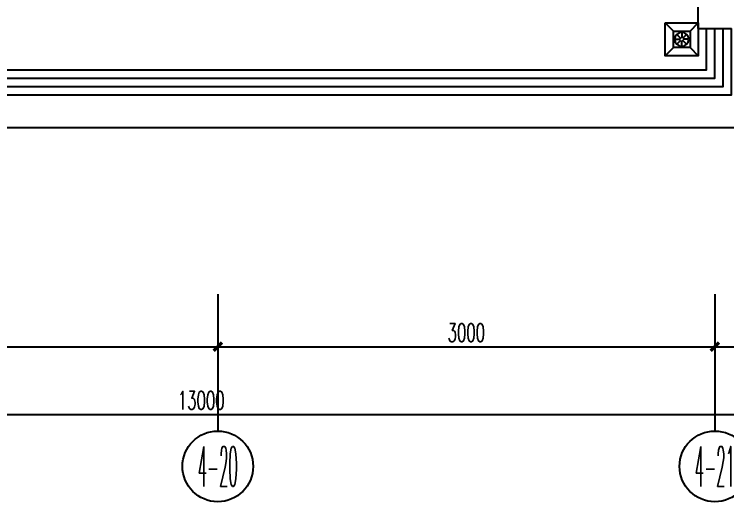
# Model space of a CAD drawing. Extents: x 184967 to 628822, y -100826 to 121332.
# Drawn here: x 398377 to 402677, y 31519 to 34459 of the extents above; entities that cross this region are included whole.
import ezdxf
from ezdxf.enums import TextEntityAlignment as Align

# ---------------------------------------------------------------- set-up
doc = ezdxf.new("R2010")
doc.units = 0
doc.header["$MEASUREMENT"] = 0
for name, color, linetype in [('AXIS_TEXT', 7, 'Continuous'), ('E03-地漏', 6, 'Continuous'), ('PUB_DIM', 3, 'Continuous'), ('WALL', 145, 'Continuous'), ('栏杆', 4, 'Continuous'), ('看线', 67, 'Continuous')]:
    doc.layers.add(name, color=color, linetype=linetype)
doc.styles.add('_TCH_AXIS', font='COMPLEX', dxfattribs={"bigfont": 'GBCBIG'})
doc.styles.add('COMPLEX', font='COMPLEX')
doc.styles.add('尺寸标注', font='txt.shx', dxfattribs={"width": 0.6, "height": 110})
doc.dimstyles.new('1-50', dxfattribs={"dimscale": 50, "dimtxt": 110, "dimasz": 1, "dimexe": 2, "dimexo": 2, "dimgap": 0.6, "dimtad": 1, "dimdec": 0, "dimrnd": 5, "dimtxsty": '尺寸标注', "dimblk": 'ARCHTICK', "dimcen": 2.5, "dimclrd": 251, "dimclre": 251, "dimclrt": 50, "dimadec": 0, "dimazin": 0, "dimtfac": 1, "dimtdec": 0, "dimtix": 1, "dimtmove": 2, "dimatfit": 3, "dimldrblk": 'DOT', "dimfxl": 0, "dimarcsym": 0})

# ---------------------------------------------------------------- blocks, each defined once
blk = doc.blocks.new('_ArchTick')
at = {"color": 0, "linetype": 'ByBlock', "const_width": 0.4}
blk.add_lwpolyline([(-0.5, -0.5), (0.5, 0.5)], dxfattribs=at)
blk = doc.blocks.new('*D1121')
at = {"layer": 'Defpoints', "color": 0, "linetype": 'ByBlock', "transparency": 16777216}
for p in [(393005.5, 32770.5), (406005.5, 32770.5), (406005.5, 32045.3)]:
    blk.add_point(p, dxfattribs=at)
at = {"layer": 'PUB_DIM', "color": 251, "lineweight": -2, "transparency": 16777216}
for p, q in [((393005.5, 32295.3), (393005.5, 31945.3)), ((406005.5, 32295.3), (406005.5, 31945.3)), ((393005.5, 32045.3), (406005.5, 32045.3))]:
    blk.add_line(p, q, dxfattribs=at)
at = {"layer": 'PUB_DIM', "color": 251, "linetype": 'ByBlock', "lineweight": -2, "transparency": 16777216, "xscale": 50, "yscale": 50, "zscale": 50, "rotation": 180}
blk.add_blockref('_ArchTick', (393005.5, 32045.3), dxfattribs=at)
at = {"layer": 'PUB_DIM', "color": 251, "linetype": 'ByBlock', "lineweight": -2, "transparency": 16777216, "xscale": 50, "yscale": 50, "zscale": 50}
blk.add_blockref('_ArchTick', (406005.5, 32045.3), dxfattribs=at)
at = {"layer": 'PUB_DIM', "color": 50, "linetype": 'ByBlock', "transparency": 16777216, "insert": (399505.5, 32130.3), "char_height": 110, "attachment_point": 5, "style": '尺寸标注'}
blk.add_mtext('13000', dxfattribs=at)
blk = doc.blocks.new('_Dot')
at = {"color": 0, "linetype": 'ByBlock', "lineweight": -2}
blk.add_line((-0.5, 0), (-1, 0), dxfattribs=at)
at = {"color": 0, "linetype": 'ByBlock', "const_width": 0.5}
blk.add_lwpolyline([(-0.25, 0, 1), (0.25, 0, 1)], format="xyb", close=True, dxfattribs=at)
blk = doc.blocks.new('*D1123')
at = {"layer": 'Defpoints', "color": 0, "linetype": 'ByBlock', "transparency": 16777216}
for p in [(395405.5, 32770.5), (399605.5, 32770.5), (399605.5, 32454.2)]:
    blk.add_point(p, dxfattribs=at)
at = {"layer": 'PUB_DIM', "color": 251, "lineweight": -2, "transparency": 16777216}
for p, q in [((395405.5, 32670.5), (395405.5, 32354.2)), ((399605.5, 32670.5), (399605.5, 32354.2)), ((395405.5, 32454.2), (399605.5, 32454.2))]:
    blk.add_line(p, q, dxfattribs=at)
at = {"layer": 'PUB_DIM', "color": 251, "linetype": 'ByBlock', "lineweight": -2, "transparency": 16777216, "xscale": 50, "yscale": 50, "zscale": 50, "rotation": 180}
blk.add_blockref('_ArchTick', (395405.5, 32454.2), dxfattribs=at)
at = {"layer": 'PUB_DIM', "color": 251, "linetype": 'ByBlock', "lineweight": -2, "transparency": 16777216, "xscale": 50, "yscale": 50, "zscale": 50}
blk.add_blockref('_ArchTick', (399605.5, 32454.2), dxfattribs=at)
at = {"layer": 'PUB_DIM', "color": 50, "linetype": 'ByBlock', "transparency": 16777216, "insert": (397505.5, 32539.2), "char_height": 110, "attachment_point": 5, "style": '尺寸标注'}
blk.add_mtext('4200', dxfattribs=at)
blk = doc.blocks.new('*D1124')
at = {"layer": 'Defpoints', "color": 0, "linetype": 'ByBlock', "transparency": 16777216}
for p in [(399605.5, 32770.5), (402605.5, 32770.5), (402605.5, 32454.2)]:
    blk.add_point(p, dxfattribs=at)
at = {"layer": 'PUB_DIM', "color": 251, "lineweight": -2, "transparency": 16777216}
for p, q in [((399605.5, 32670.5), (399605.5, 32354.2)), ((402605.5, 32670.5), (402605.5, 32354.2)), ((399605.5, 32454.2), (402605.5, 32454.2))]:
    blk.add_line(p, q, dxfattribs=at)
at = {"layer": 'PUB_DIM', "color": 251, "linetype": 'ByBlock', "lineweight": -2, "transparency": 16777216, "xscale": 50, "yscale": 50, "zscale": 50, "rotation": 180}
blk.add_blockref('_ArchTick', (399605.5, 32454.2), dxfattribs=at)
at = {"layer": 'PUB_DIM', "color": 251, "linetype": 'ByBlock', "lineweight": -2, "transparency": 16777216, "xscale": 50, "yscale": 50, "zscale": 50}
blk.add_blockref('_ArchTick', (402605.5, 32454.2), dxfattribs=at)
at = {"layer": 'PUB_DIM', "color": 50, "linetype": 'ByBlock', "transparency": 16777216, "insert": (401105.5, 32539.2), "char_height": 110, "attachment_point": 5, "style": '尺寸标注'}
blk.add_mtext('3000', dxfattribs=at)
blk = doc.blocks.new('*D1125')
at = {"layer": 'Defpoints', "color": 0, "linetype": 'ByBlock', "transparency": 16777216}
for p in [(402605.5, 32770.5), (406005.5, 32770.5), (406005.5, 32454.2)]:
    blk.add_point(p, dxfattribs=at)
at = {"layer": 'PUB_DIM', "color": 251, "lineweight": -2, "transparency": 16777216}
for p, q in [((402605.5, 32670.5), (402605.5, 32354.2)), ((406005.5, 32670.5), (406005.5, 32354.2)), ((402605.5, 32454.2), (406005.5, 32454.2))]:
    blk.add_line(p, q, dxfattribs=at)
at = {"layer": 'PUB_DIM', "color": 251, "linetype": 'ByBlock', "lineweight": -2, "transparency": 16777216, "xscale": 50, "yscale": 50, "zscale": 50, "rotation": 180}
blk.add_blockref('_ArchTick', (402605.5, 32454.2), dxfattribs=at)
at = {"layer": 'PUB_DIM', "color": 251, "linetype": 'ByBlock', "lineweight": -2, "transparency": 16777216, "xscale": 50, "yscale": 50, "zscale": 50}
blk.add_blockref('_ArchTick', (406005.5, 32454.2), dxfattribs=at)
at = {"layer": 'PUB_DIM', "color": 50, "linetype": 'ByBlock', "transparency": 16777216, "insert": (404305.5, 32539.2), "char_height": 110, "attachment_point": 5, "style": '尺寸标注'}
blk.add_mtext('3400', dxfattribs=at)
blk = doc.blocks.new('_AXISO')
blk.add_circle((0, 0), 0.5)
at = {"layer": 'AXIS_TEXT', "style": 'COMPLEX', "width": 1.041667}
blk.add_attdef('A', text='', height=0.56, dxfattribs=at).set_placement((-0.25, -0.28), (0.25, -0.28), align=Align.FIT)
blk = doc.blocks.new('A$C76680096')
at = {"color": 250, "ltscale": 10}
for p, q in [((50, 88.5), (50, 58)), ((11.5, 50), (42, 50)), ((22.8, 77.2), (44.4, 55.6)), ((22.8, 22.8), (44.4, 44.4)), ((77.2, 77.2), (55.6, 55.6)), ((77.2, 22.8), (55.6, 44.4)), ((88.5, 50), (58, 50)), ((50, 11.5), (50, 42))]:
    blk.add_line(p, q, dxfattribs=at)
blk.add_lwpolyline([(0, 0), (100, 0), (100, 100), (0, 100)], close=True)
blk.add_circle((50, 50), 42)

msp = doc.modelspace()

# ---------------------------------------------------------------- linework, layer by layer
at = {"layer": 'E03-地漏', "color": 250}
for p, q in [((402305.5, 34408.2), (402355.5, 34358.2)), ((402455.5, 34358.2), (402505.5, 34408.2)), ((402355.5, 34258.2), (402305.5, 34208.2)), ((402455.5, 34258.2), (402505.5, 34208.2))]:
    msp.add_line(p, q, dxfattribs=at)
msp.add_lwpolyline([(402305.5, 34408.2), (402505.5, 34408.2), (402505.5, 34208.2), (402305.5, 34208.2)], close=True, dxfattribs=at)
at = {"layer": 'PUB_DIM', "linetype": 'ByBlock'}
for p, q in [((399605.5, 32770.5), (399605.5, 31945.6)), ((402605.5, 32770.5), (402605.5, 31945.6))]:
    msp.add_line(p, q, dxfattribs=at)
at = {"layer": 'WALL'}
for q in [(402505.5, 35773.7), (402705.5, 34373.7)]:
    msp.add_line((402505.5, 34373.7), q, dxfattribs=at)
at = {"layer": '栏杆'}
for points in [[(396005.5, 34023.7), (402655.5, 34023.7), (402655.5, 34373.7)], [(396005.5, 34073.7), (402605.5, 34073.7), (402605.5, 34373.7)]]:
    msp.add_lwpolyline(points, dxfattribs=at)
at = {"layer": '看线'}
for points in [[(406305.5, 40873.7), (406305.5, 34373.7), (406305.5, 34173.7), (402905.5, 34173.7), (402905.5, 33773.7), (395305.5, 33773.7)], [(395305.5, 33973.7), (402705.5, 33973.7), (402705.5, 34373.7)], [(396005.5, 34123.7), (402555.5, 34123.7), (402555.5, 34373.7)]]:
    msp.add_lwpolyline(points, dxfattribs=at)

# ---------------------------------------------------------------- block references
at = {"layer": 'E03-地漏', "xscale": -1}
msp.add_blockref('A$C76680096', (402455.5, 34258.2), dxfattribs=at)
at = {"layer": 'PUB_DIM', "linetype": 'ByBlock'}
ref = msp.add_blockref('_AXISO', (399605.5, 31732.3), dxfattribs=dict(at, xscale=426.6560000000001, yscale=426.6560000000001, zscale=426.6560000000001, rotation=180))
ref.add_attrib('A', '4-20', dxfattribs={"layer": 'AXIS_TEXT', "height": 241.35, "style": '_TCH_AXIS', "width": 0.259259}).set_placement((399484.9, 31611.6), (399726.2, 31611.6), align=Align.FIT)
ref = msp.add_blockref('_AXISO', (402605.5, 31732.3), dxfattribs=dict(at, xscale=426.6560000000001, yscale=426.6560000000001, zscale=426.6560000000001, rotation=180))
ref.add_attrib('A', '4-21', dxfattribs={"layer": 'AXIS_TEXT', "height": 241.35, "style": '_TCH_AXIS', "width": 0.276316}).set_placement((402484.9, 31611.6), (402726.2, 31611.6), align=Align.FIT)

# ---------------------------------------------------------------- dimensions: what is measured, and where the dimension line sits
dim = msp.add_aligned_dim(p1=(393005.5, 32770.5), p2=(406005.5, 32770.5), distance=-725.2, dimstyle='1-50', override={"dimfxl": 5, "dimfxlon": 1}, dxfattribs=at)
dim.commit()
dim.dimension.update_dxf_attribs({"geometry": '*D1121', "text_midpoint": (399505.5, 32130.3)})
for base, p1, p2, picture, middle in [((399605.5, 32454.2), (395405.5, 32770.5), (399605.5, 32770.5), '*D1123', (397505.5, 32539.2)), ((402605.5, 32454.2), (399605.5, 32770.5), (402605.5, 32770.5), '*D1124', (401105.5, 32539.2)), ((406005.5, 32454.2), (402605.5, 32770.5), (406005.5, 32770.5), '*D1125', (404305.5, 32539.2))]:
    dim = msp.add_linear_dim(base=base, p1=p1, p2=p2, angle=180, dimstyle='1-50', override={"dimfxl": 5, "dimfxlon": 1}, dxfattribs=at)
    dim.commit()
    dim.dimension.update_dxf_attribs({"geometry": picture, "text_midpoint": middle})

doc.saveas('drawing.dxf')
